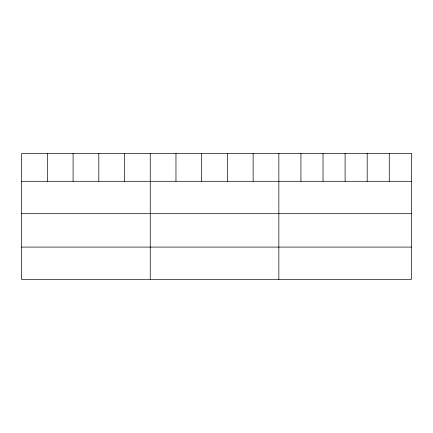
<?xml version="1.0" encoding="UTF-8"?>
<svg xmlns="http://www.w3.org/2000/svg" width="433" height="433" viewBox="0 0 433 433"><rect width="100%" height="100%" fill="white"/><g stroke="black" fill="none" stroke-linecap="round" stroke-linejoin="round"><path stroke-width="0.65" d="M21.65 181.292L411.35 181.292M21.65 213.702L411.35 213.702M21.65 247.091L411.35 247.091M389.267 153.504L389.267 181.292M367.184 153.504L367.184 181.292M345.101 153.504L345.101 181.292M323.018 153.504L323.018 181.292M300.935 153.504L300.935 181.292M278.852 153.504L278.852 279.496M253.132 153.504L253.132 181.292M227.412 153.504L227.412 181.292M201.691 153.504L201.691 181.292M175.971 153.504L175.971 181.292M150.251 153.504L150.251 279.496M124.531 153.504L124.531 181.292M98.811 153.504L98.811 181.292M73.09 153.504L73.09 181.292M47.37 153.504L47.37 181.292M411.35 153.504L21.65 153.504L21.65 279.496L411.35 279.496L411.35 153.504"/></g></svg>
